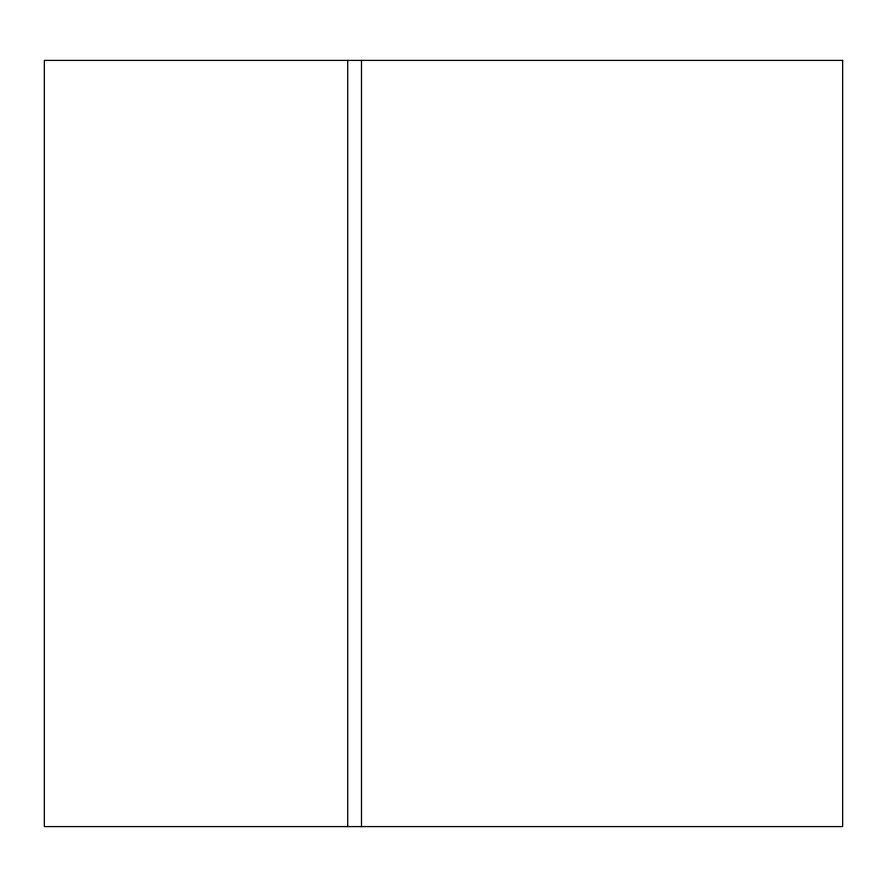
<?xml version="1.0" encoding="UTF-8"?>
<svg xmlns="http://www.w3.org/2000/svg" width="887" height="887" viewBox="0 0 887 887"><rect width="100%" height="100%" fill="white"/><g stroke="black" fill="none" stroke-linecap="round" stroke-linejoin="round"><path stroke-width="1.33" d="M361.486 60.405L361.486 826.595M347.726 60.405L347.726 826.595M842.65 60.405L44.35 60.405L44.35 826.595L842.65 826.595L842.65 60.405"/></g></svg>
